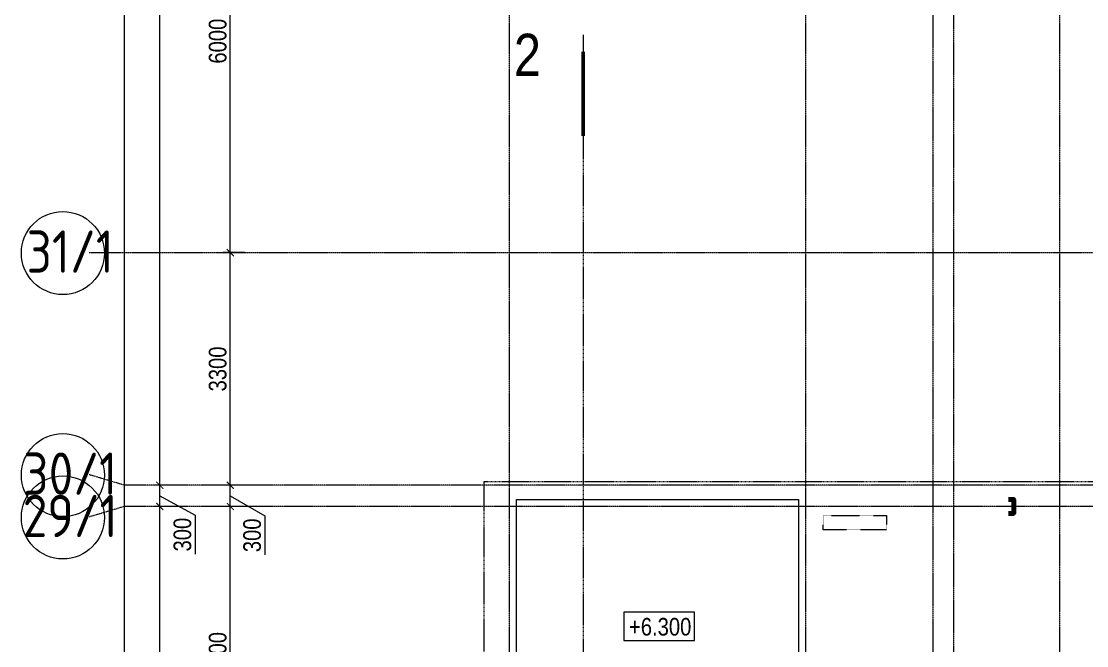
# Model space of a CAD drawing. Header units: millimetres. Extents: x -231292 to 573618, y -153144 to 564035.
# Drawn here: x -228692 to -213592, y 253720 to 262577 of the extents above; entities that cross this region are included whole.
import ezdxf
from ezdxf.enums import TextEntityAlignment as Align

# ---------------------------------------------------------------- set-up
doc = ezdxf.new("R2010")
doc.units = ezdxf.units.MM
for name, pattern in [('CENTER2', [28.575, 19.05, -3.175, 3.175, -3.175]), ('DASHED', [19.05, 12.7, -6.35]), ('HIDDEN2', [4.7625, 3.175, -1.5875])]:
    doc.linetypes.add(name, pattern=pattern)
doc.layers.get('0').update_dxf_attribs({"color": 250})
doc.layers.get('Defpoints').update_dxf_attribs({"color": 250})
doc.layers.add('АР_Делит', color=250, linetype='Continuous', lineweight=0, plot=False)
for name, color, linetype, lineweight in [('АР_Отметка', 7, 'Continuous', 13), ('АР_Отопительные приборы', 250, 'HIDDEN2', 0), ('АР_Разрезы марка', 250, 'Continuous', 13), ('АР_Ф_ЛК', 250, 'Continuous', 5), ('КМ_Фахверки', 250, 'Continuous', 80), ('РД_Оси_100', 250, 'Continuous', 0), ('РД_Оси_размер', 250, 'Continuous', 0)]:
    doc.layers.add(name, color=color, linetype=linetype, lineweight=lineweight)
doc.styles.add('Arial_Narrow_08', font='ARIALN.TTF', dxfattribs={"width": 0.8})
doc.styles.add('style1', font='ARIALN.TTF')
doc.styles.add('ккк', font='isocpeur.ttf', dxfattribs={"width": 0.85, "oblique": 15})
doc.dimstyles.new('Dim100_ареал', dxfattribs={"dimscale": 100, "dimtxt": 2.5, "dimasz": 1, "dimexe": 1, "dimexo": 1, "dimgap": 0.5, "dimtad": 1, "dimzin": 12, "dimdsep": 46, "dimtxsty": 'style1', "dimblk": 'ARCHTICK', "dimcen": 1, "dimdle": 1, "dimclrd": 256, "dimclre": 256, "dimaunit": 1, "dimadec": 0, "dimazin": 3, "dimtfac": 1, "dimtmove": 1, "dimatfit": 3, "dimldrblk": 'OPEN30', "dimfxl": 2, "dimfxlon": 1, "dimtolj": 1, "dimtzin": 0, "dimlwd": 9, "dimlwe": 9, "dimarcsym": 0})

# ---------------------------------------------------------------- blocks, each defined once
blk = doc.blocks.new('A-iden')
at = {"linetype": 'Continuous', "lineweight": 5}
blk.add_circle((-0.73, -4.06), 5.89, dxfattribs=at)
at = {"color": 0, "linetype": 'Continuous', "lineweight": 20, "style": 'ккк', "width": 0.85}
blk.add_attdef('ID', text='', height=6, dxfattribs=at).set_placement((0.31, -3.85), align=Align.MIDDLE_CENTER)
blk = doc.blocks.new('_ArchTick')
at = {"color": 0, "linetype": 'ByBlock', "const_width": 0.15}
blk.add_lwpolyline([(-0.5, -0.5), (0.5, 0.5)], dxfattribs=at)
blk = doc.blocks.new('*D1564')
at = {"layer": 'Defpoints', "color": 0, "transparency": 16777216}
for p in [(-5455, 134700), (-2955, 134700), (-2955, 0)]:
    blk.add_point(p, dxfattribs=at)
at = {"layer": 'РД_Оси_размер', "lineweight": 9, "transparency": 16777216}
for p, q in [((-5255, 134700), (-5555, 134700)), ((-5455, -100), (-5455, 134800)), ((-5255, 0), (-5555, 0))]:
    blk.add_line(p, q, dxfattribs=at)
at = {"layer": 'РД_Оси_размер', "lineweight": 9, "transparency": 16777216, "xscale": 100, "yscale": 100, "zscale": 100}
for p, rotation in [((-5455, 134700), 90), ((-5455, 0), 270)]:
    blk.add_blockref('_ArchTick', p, dxfattribs=dict(at, rotation=rotation))
at = {"layer": 'РД_Оси_размер', "color": 0, "transparency": 16777216, "insert": (-5633, 67350), "char_height": 250, "attachment_point": 5, "rotation": 90, "style": 'style1'}
blk.add_mtext('\\A1;134700', dxfattribs=at)
blk = doc.blocks.new('_Open30')
at = {"color": 0, "linetype": 'ByBlock', "lineweight": -2}
for p, q in [((-1, 0.27), (0, 0)), ((0, 0), (-1, -0.27)), ((0, 0), (-1, 0))]:
    blk.add_line(p, q, dxfattribs=at)
blk = doc.blocks.new('*D1590')
at = {"layer": 'Defpoints', "color": 0, "transparency": 16777216}
for p in [(-3955, 100500), (-2955, 100500), (-2955, 96300)]:
    blk.add_point(p, dxfattribs=at)
at = {"layer": 'РД_Оси_размер', "lineweight": 9, "transparency": 16777216}
for p, q in [((-3955, 96200), (-3955, 100600)), ((-3755, 100500), (-4055, 100500)), ((-3755, 96300), (-4055, 96300))]:
    blk.add_line(p, q, dxfattribs=at)
at = {"layer": 'РД_Оси_размер', "lineweight": 9, "transparency": 16777216, "xscale": 100, "yscale": 100, "zscale": 100}
for p, rotation in [((-3955, 100500), 90), ((-3955, 96300), 270)]:
    blk.add_blockref('_ArchTick', p, dxfattribs=dict(at, rotation=rotation))
at = {"layer": 'РД_Оси_размер', "color": 0, "transparency": 16777216, "insert": (-4133, 98400), "char_height": 250, "attachment_point": 5, "rotation": 90, "style": 'style1'}
blk.add_mtext('\\A1;4200', dxfattribs=at)
blk = doc.blocks.new('*D1591')
at = {"layer": 'Defpoints', "color": 0, "transparency": 16777216}
for p in [(-3955, 100800), (-2955, 100800), (-2955, 100500)]:
    blk.add_point(p, dxfattribs=at)
at = {"layer": 'РД_Оси_размер', "lineweight": 9, "transparency": 16777216}
for p, q in [((-3955, 100400), (-3955, 100900)), ((-3755, 100800), (-4055, 100800)), ((-3955, 100650), (-3467, 100366)), ((-3755, 100500), (-4055, 100500)), ((-3467, 100366), (-3467, 99814))]:
    blk.add_line(p, q, dxfattribs=at)
at = {"layer": 'РД_Оси_размер', "lineweight": 9, "transparency": 16777216, "xscale": 100, "yscale": 100, "zscale": 100}
for p, rotation in [((-3955, 100800), 90), ((-3955, 100500), 270)]:
    blk.add_blockref('_ArchTick', p, dxfattribs=dict(at, rotation=rotation))
at = {"layer": 'РД_Оси_размер', "color": 0, "transparency": 16777216, "insert": (-3645, 100090), "char_height": 250, "attachment_point": 5, "rotation": 90, "style": 'style1'}
blk.add_mtext('\\A1;300', dxfattribs=at)
blk = doc.blocks.new('*D1592')
at = {"layer": 'Defpoints', "color": 0, "transparency": 16777216}
for p in [(-3955, 104100), (-2955, 104100), (-2955, 100800)]:
    blk.add_point(p, dxfattribs=at)
at = {"layer": 'РД_Оси_размер', "lineweight": 9, "transparency": 16777216}
for p, q in [((-3955, 100700), (-3955, 104200)), ((-3755, 104100), (-4055, 104100)), ((-3755, 100800), (-4055, 100800))]:
    blk.add_line(p, q, dxfattribs=at)
at = {"layer": 'РД_Оси_размер', "lineweight": 9, "transparency": 16777216, "xscale": 100, "yscale": 100, "zscale": 100}
for p, rotation in [((-3955, 104100), 90), ((-3955, 100800), 270)]:
    blk.add_blockref('_ArchTick', p, dxfattribs=dict(at, rotation=rotation))
at = {"layer": 'РД_Оси_размер', "color": 0, "transparency": 16777216, "insert": (-4133, 102450), "char_height": 250, "attachment_point": 5, "rotation": 90, "style": 'style1'}
blk.add_mtext('\\A1;3300', dxfattribs=at)
blk = doc.blocks.new('*D1593')
at = {"layer": 'Defpoints', "color": 0, "transparency": 16777216}
for p in [(-3955, 110100), (-2955, 110100), (-2955, 104100)]:
    blk.add_point(p, dxfattribs=at)
at = {"layer": 'РД_Оси_размер', "lineweight": 9, "transparency": 16777216}
for p, q in [((-3755, 110100), (-4055, 110100)), ((-3955, 104000), (-3955, 110200)), ((-3755, 104100), (-4055, 104100))]:
    blk.add_line(p, q, dxfattribs=at)
at = {"layer": 'РД_Оси_размер', "lineweight": 9, "transparency": 16777216, "xscale": 100, "yscale": 100, "zscale": 100}
for p, rotation in [((-3955, 110100), 90), ((-3955, 104100), 270)]:
    blk.add_blockref('_ArchTick', p, dxfattribs=dict(at, rotation=rotation))
at = {"layer": 'РД_Оси_размер', "color": 0, "transparency": 16777216, "insert": (-4133, 107100), "char_height": 250, "attachment_point": 5, "rotation": 90, "style": 'style1'}
blk.add_mtext('\\A1;6000', dxfattribs=at)
blk = doc.blocks.new('*D1609')
at = {"layer": 'Defpoints', "color": 0, "transparency": 16777216}
for p in [(-4955, 100500), (-2955, 100500), (-2955, 68700)]:
    blk.add_point(p, dxfattribs=at)
at = {"layer": 'РД_Оси_размер', "lineweight": 9, "transparency": 16777216}
for p, q in [((-4955, 68600), (-4955, 100600)), ((-4755, 100500), (-5055, 100500)), ((-4755, 68700), (-5055, 68700))]:
    blk.add_line(p, q, dxfattribs=at)
at = {"layer": 'РД_Оси_размер', "lineweight": 9, "transparency": 16777216, "xscale": 100, "yscale": 100, "zscale": 100}
for p, rotation in [((-4955, 100500), 90), ((-4955, 68700), 270)]:
    blk.add_blockref('_ArchTick', p, dxfattribs=dict(at, rotation=rotation))
at = {"layer": 'РД_Оси_размер', "color": 0, "transparency": 16777216, "insert": (-5133, 84600), "char_height": 250, "attachment_point": 5, "rotation": 90, "style": 'style1'}
blk.add_mtext('\\A1;31800', dxfattribs=at)
blk = doc.blocks.new('*D1610')
at = {"layer": 'Defpoints', "color": 0, "transparency": 16777216}
for p in [(-4955, 100800), (-2955, 100800), (-2955, 100500)]:
    blk.add_point(p, dxfattribs=at)
at = {"layer": 'РД_Оси_размер', "lineweight": 9, "transparency": 16777216}
for p, q in [((-4955, 100400), (-4955, 100900)), ((-4755, 100800), (-5055, 100800)), ((-4955, 100650), (-4455, 100376)), ((-4755, 100500), (-5055, 100500)), ((-4455, 100376), (-4455, 99824))]:
    blk.add_line(p, q, dxfattribs=at)
at = {"layer": 'РД_Оси_размер', "lineweight": 9, "transparency": 16777216, "xscale": 100, "yscale": 100, "zscale": 100}
for p, rotation in [((-4955, 100800), 90), ((-4955, 100500), 270)]:
    blk.add_blockref('_ArchTick', p, dxfattribs=dict(at, rotation=rotation))
at = {"layer": 'РД_Оси_размер', "color": 0, "transparency": 16777216, "insert": (-4633, 100100), "char_height": 250, "attachment_point": 5, "rotation": 90, "style": 'style1'}
blk.add_mtext('\\A1;300', dxfattribs=at)
blk = doc.blocks.new('*D1611')
at = {"layer": 'Defpoints', "color": 0, "transparency": 16777216}
for p in [(-4955, 134700), (-2955, 134700), (-2955, 100800)]:
    blk.add_point(p, dxfattribs=at)
at = {"layer": 'РД_Оси_размер', "lineweight": 9, "transparency": 16777216}
for p, q in [((-4755, 134700), (-5055, 134700)), ((-4955, 100700), (-4955, 134800)), ((-4755, 100800), (-5055, 100800))]:
    blk.add_line(p, q, dxfattribs=at)
at = {"layer": 'РД_Оси_размер', "lineweight": 9, "transparency": 16777216, "xscale": 100, "yscale": 100, "zscale": 100}
for p, rotation in [((-4955, 134700), 90), ((-4955, 100800), 270)]:
    blk.add_blockref('_ArchTick', p, dxfattribs=dict(at, rotation=rotation))
at = {"layer": 'РД_Оси_размер', "color": 0, "transparency": 16777216, "insert": (-5133, 117750), "char_height": 250, "attachment_point": 5, "rotation": 90, "style": 'style1'}
blk.add_mtext('\\A1;33900', dxfattribs=at)
blk = doc.blocks.new('ЛК_4000х9400')
for points in [[(6500, 3915), (2300, 3915), (2300, 3955), (6800, 3955), (6800, 3915), (6500, 3915)], [(4129, 45), (2300, 45), (2300, 85), (4146, 85)], [(4601, 85), (6800, 85), (6800, 45), (4583, 45)]]:
    blk.add_lwpolyline(points)
at = {"layer": 'АР_Делит'}
blk.add_lwpolyline([(-400, 4000), (9000, 4000), (9000, 0), (-400, 0)], close=True, dxfattribs=at)
at = {"layer": 'АР_Ф_ЛК'}
for p, q in [((2600, 4000), (2600, 3955)), ((2900, 4000), (2900, 3955)), ((3200, 4000), (3200, 3955)), ((3500, 4000), (3500, 3955)), ((3800, 4000), (3800, 3955)), ((4100, 4000), (4100, 3955)), ((4400, 4000), (4400, 3955)), ((4700, 4000), (4700, 3955)), ((5000, 4000), (5000, 3955)), ((5300, 4000), (5300, 3955)), ((5600, 4000), (5600, 3955)), ((5900, 4000), (5900, 3955)), ((6200, 4000), (6200, 3955)), ((6500, 4000), (6500, 3955)), ((2600, 3915), (2600, 2255)), ((2900, 3915), (2900, 2255)), ((3200, 3915), (3200, 2255)), ((3500, 3915), (3500, 2255)), ((3800, 3915), (3800, 2255)), ((4100, 3915), (4100, 2255)), ((4400, 3915), (4400, 2255)), ((4700, 3915), (4700, 2255)), ((5000, 3915), (5000, 2255)), ((5300, 3915), (5300, 2255)), ((5600, 3915), (5600, 2255)), ((5900, 3915), (5900, 2255)), ((6200, 3915), (6200, 2255)), ((6500, 3915), (6500, 2255)), ((2600, 2215), (2600, 2190)), ((2600, 2150), (2600, 1850)), ((2900, 2215), (2900, 2190)), ((3200, 2215), (3200, 2190)), ((3500, 2215), (3500, 2190)), ((3800, 2215), (3800, 2190)), ((4100, 2215), (4100, 2190)), ((4400, 2215), (4400, 2190)), ((4700, 2215), (4700, 2190)), ((5000, 2215), (5000, 2190)), ((5300, 2215), (5300, 2190)), ((5600, 2215), (5600, 2190)), ((5900, 2215), (5900, 2190)), ((6200, 2215), (6200, 2190)), ((6500, 2215), (6500, 2190)), ((6500, 2150), (6500, 1850)), ((2600, 1810), (2600, 1785)), ((2600, 1745), (2600, 85)), ((2900, 1810), (2900, 1785)), ((2900, 1745), (2900, 85)), ((3200, 1810), (3200, 1785)), ((3200, 1745), (3200, 85)), ((3500, 1810), (3500, 1785)), ((3500, 1745), (3500, 85)), ((3800, 1810), (3800, 1785)), ((3800, 1745), (3800, 85)), ((4100, 1810), (4100, 1785)), ((4100, 1745), (4100, 85)), ((4400, 1810), (4400, 1785)), ((4400, 1745), (4400, 661)), ((4700, 1810), (4700, 1785)), ((4700, 1745), (4700, 1341)), ((5300, 1671), (5300, 85)), ((5600, 1810), (5600, 1785)), ((5600, 1745), (5600, 85)), ((5900, 1810), (5900, 1785)), ((5900, 1745), (5900, 85)), ((6200, 1810), (6200, 1785)), ((6200, 1745), (6200, 85)), ((6500, 1810), (6500, 1785)), ((6500, 1745), (6500, 85)), ((5000, 912), (5000, 85)), ((4700, 309), (4700, 85)), ((2600, 45), (2600, 0)), ((2900, 45), (2900, 0)), ((3200, 45), (3200, 0)), ((3500, 45), (3500, 0)), ((3800, 45), (3800, 0)), ((4100, 45), (4100, 0)), ((4700, 45), (4700, 0)), ((5000, 45), (5000, 0)), ((5300, 45), (5300, 0)), ((5600, 45), (5600, 0)), ((5900, 45), (5900, 0)), ((6200, 45), (6200, 0)), ((6500, 45), (6500, 0))]:
    blk.add_line(p, q, dxfattribs=at)
for points in [[(6500, 3085, 0, 150, 0), (6034, 3085, 0, 0, 0), (2600, 3085, 0, 0, 0)], [(2600, 915, 0, 150, 0), (3066, 915, 0, 0, 0), (4400, 915, 0, 0, 0)], [(5122, 915, 0, 150, 0), (5588, 915, 0, 0, 0), (6500, 915, 0, 0, 0)]]:
    blk.add_lwpolyline(points, format="xyseb", dxfattribs=at)
for points in [[(4878, 1745), (2445, 1745), (2445, 2255), (6655, 2255), (6655, 1745), (5333, 1745)], [(4896, 1785), (2485, 1785), (2485, 2215), (6615, 2215), (6615, 1785), (5350, 1785)], [(4907, 1810), (2510, 1810), (2510, 2190), (6590, 2190), (6590, 1810), (5361, 1810)]]:
    blk.add_lwpolyline(points, dxfattribs=at)
for points in [[(2550, 2150), (6550, 2150), (6550, 1850), (2550, 1850)], [(2600, 2150), (6500, 2150), (6500, 1850), (2600, 1850)]]:
    blk.add_lwpolyline(points, close=True, dxfattribs=at)
at = {"layer": 'АР_Ф_ЛК', "lineweight": 0}
for points in [[(4924, 1850), (4567, 1039), (4659, 862), (4373, 988), (4466, 811), (4109, 0)], [(5379, 1850), (5022, 1039), (5114, 862), (4828, 988), (4921, 811), (4564, 0)]]:
    blk.add_lwpolyline(points, dxfattribs=at)
blk = doc.blocks.new('Отметка_план')
at = {"color": 7}
blk.add_lwpolyline([(0, 0), (10, 0), (10, 4), (0, 4)], close=True, dxfattribs=at)
at = {"style": 'Arial_Narrow_08', "width": 0.8}
blk.add_attdef('OTMG', text='', height=2.5, dxfattribs=at).set_placement((9.06, 0.7), align=Align.RIGHT)
blk = doc.blocks.new('Ф_пеноблок 200')
at = {"layer": 'КМ_Фахверки'}
blk.add_lwpolyline([(0, -75), (0, 0), (200, 0), (200, -75)], dxfattribs=at)
blk = doc.blocks.new('Bottom_L_900')
at = {"layer": 'АР_Отопительные приборы'}
blk.add_lwpolyline([(450, -100), (-450, -100), (-450, 100), (450, 100)], close=True, dxfattribs=at)
blk = doc.blocks.new('СОШ_2200_АР_ОСИ_М100_28.05.24')
at = {"layer": 'АР_Делит', "color": 5, "linetype": 'DASHED'}
blk.add_lwpolyline([(-355, 13145), (-355, 100855), (37145, 100855), (37145, 129155), (72745, 129155), (72745, 135155), (114955, 135155), (114955, -355)], dxfattribs=at)
at = {"layer": 'РД_Оси_100', "linetype": 'CENTER2'}
for p, q in [((0, -6155), (0, 139938.679)), ((4200, -6155), (4200, 139938.679)), ((-5954.958, 104100), (119910, 104100))]:
    blk.add_line(p, q, dxfattribs=at)
for points in [[(5849.555, 139938.679), (6000, 139538.679), (6000, -6194.559)], [(6300, -6195.83), (6300, 139538.679), (6450, 139938.679)], [(7800, -6155), (7800, 139938.679)], [(119910, 100950), (119410, 100800), (-5454.958, 100800), (-5954.958, 100950)], [(119910, 100350), (119410, 100500), (-5454.958, 100500), (-5954.958, 100350)]]:
    blk.add_lwpolyline(points, dxfattribs=at)
at = {"layer": 'РД_Оси_100', "color": 0, "xscale": 100, "yscale": 100, "zscale": 100}
for p, values in [((-6254.958, 104500), {'ID': '31/1'}), ((-6254.958, 101350), {'ID': '30/1'}), ((-6254.958, 100750), {'ID': '29/1'})]:
    blk.add_blockref('A-iden', p, dxfattribs=at).add_auto_attribs(values)
at = {"layer": 'РД_Оси_размер'}
for base, p1, p2, picture, middle in [((-5454.958, 134700), (-2954.958, 0), (-2954.958, 134700), '*D1564', (-5632.601, 67350)), ((-4954.958, 134700), (-2954.958, 100800), (-2954.958, 134700), '*D1611', (-5132.601, 117750)), ((-3954.958, 110100), (-2954.958, 104100), (-2954.958, 110100), '*D1593', (-4132.601, 107100)), ((-3954.958, 104100), (-2954.958, 100800), (-2954.958, 104100), '*D1592', (-4132.601, 102450)), ((-4954.958, 100500), (-2954.958, 68700), (-2954.958, 100500), '*D1609', (-5132.601, 84600)), ((-3954.958, 100500), (-2954.958, 96300), (-2954.958, 100500), '*D1590', (-4132.601, 98400))]:
    dim = blk.add_linear_dim(base=base, p1=p1, p2=p2, angle=90, dimstyle='Dim100_ареал', dxfattribs=at)
    dim.commit()
    dim.dimension.update_dxf_attribs({"geometry": picture, "text_midpoint": middle})
for base, picture, middle in [((-4954.958, 100800), '*D1610', (-4454.958, 100325.718)), ((-3954.958, 100800), '*D1591', (-3467.196, 100316.233))]:
    dim = blk.add_linear_dim(base=base, p1=(-2954.958, 100500), p2=(-2954.958, 100800), angle=90, dimstyle='Dim100_ареал', dxfattribs=at)
    dim.commit()
    dim.dimension.update_dxf_attribs({"geometry": picture, "text_midpoint": middle, "dimtype": 160})

msp = doc.modelspace()

# ---------------------------------------------------------------- linework, layer by layer
at = {"layer": 'АР_Разрезы марка', "linetype": 'DASHED', "lineweight": 0}
msp.add_lwpolyline([(-220727.999, 262385.777), (-220727.999, 222288.934), (-211731.635, 222288.934), (-211731.635, 189220.614), (-208541.431, 189220.614), (-208541.431, 162994.402)], dxfattribs=at)
at = {"layer": 'АР_Разрезы марка', "lineweight": 50}
msp.add_lwpolyline([(-220727.999, 262141.569), (-220727.999, 260950.918)], dxfattribs=at)
at = {"layer": 'АР_Разрезы марка'}
msp.add_lwpolyline([(-220727.999, 261546.243, 0, 200, 0), (-221172.267, 261546.243, 0, 0, 0), (-222001.828, 261546.243, 0, 0, 0)], format="xyseb", dxfattribs=at)

# ---------------------------------------------------------------- block references
at = {"layer": 'АР_Отметка'}
ref = msp.add_blockref('Отметка_план', (-220152.806, 253794.031), dxfattribs=dict(at, xscale=100, yscale=100, zscale=100))
ref.add_attrib('OTMG', '+6.300', dxfattribs={"layer": '0', "color": 0, "height": 250, "style": 'style1'}).set_placement((-219195.388, 254113.848), align=Align.TOP_RIGHT)
at = {"layer": 'АР_Отопительные приборы', "rotation": 180}
msp.add_blockref('Bottom_L_900', (-216878.793, 255465.167), dxfattribs=at)
at = {"layer": 'АР_Ф_ЛК', "color": 5, "rotation": 90}
msp.add_blockref('ЛК_4000х9400', (-217674.956, 246795.168), dxfattribs=at)
at = {"layer": 'КМ_Фахверки', "xscale": -1, "rotation": 270}
msp.add_blockref('Ф_пеноблок 200', (-214624.956, 255595.168), dxfattribs=at)
at = {"layer": 'РД_Оси_100'}
msp.add_blockref('СОШ_2200_АР_ОСИ_М100_28.05.24', (-221774.956, 155195.168), dxfattribs=at)

# ---------------------------------------------------------------- texts
at = {"layer": 'АР_Разрезы марка', "color": 7, "insert": (-221518.921, 262099.958), "char_height": 600, "width": 1999.94, "attachment_point": 5, "style": 'style1'}
msp.add_mtext('2', dxfattribs=at)

doc.saveas('drawing.dxf')
